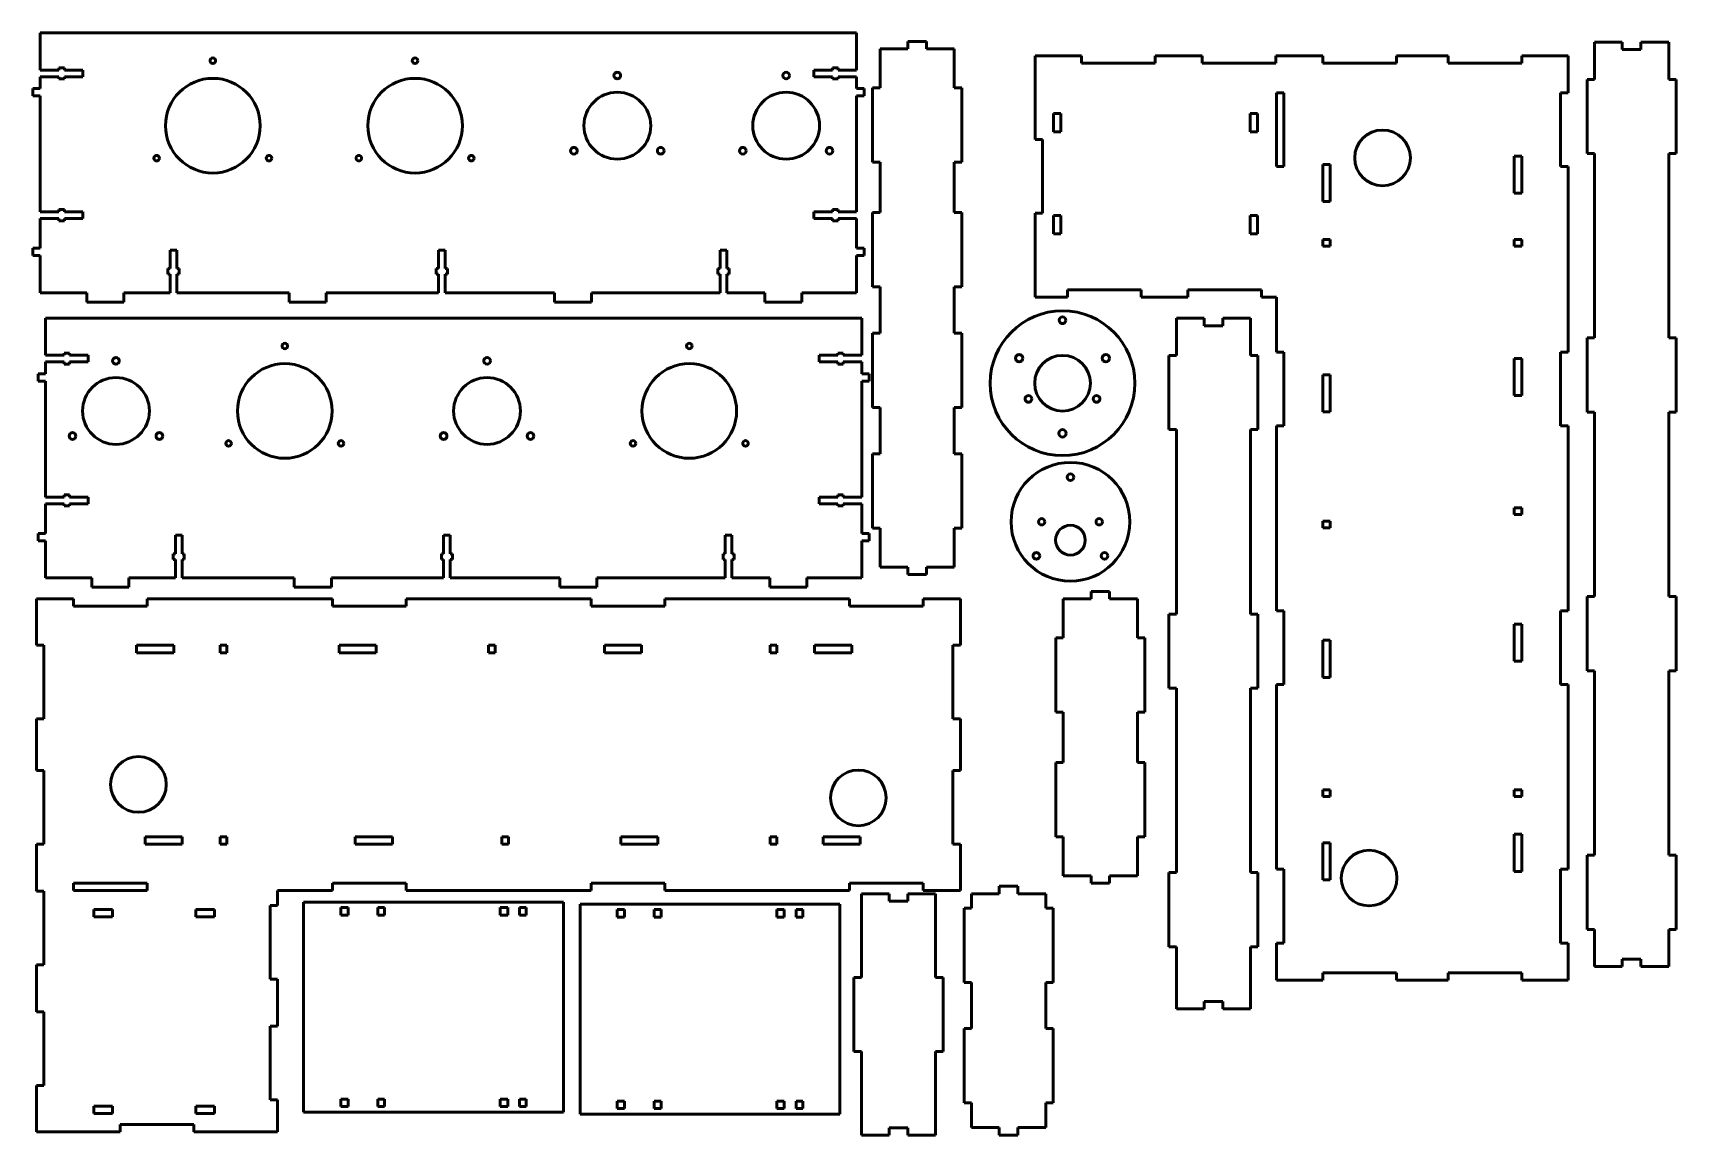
# Model space of a CAD drawing. Header units: millimetres. Extents: x 7 to 892, y 3 to 597.
import ezdxf

# ---------------------------------------------------------------- set-up
doc = ezdxf.new("R2010")
doc.units = ezdxf.units.MM
doc.layers.add('Visible (ISO)', color=7, linetype='Continuous', lineweight=50)

msp = doc.modelspace()

# ---------------------------------------------------------------- linework, layer by layer
at = {"layer": 'Visible (ISO)'}
for p, q in [((10.55, 596.85), (10.55, 576.85)), ((450.55, 596.85), (10.55, 596.85)), ((450.55, 576.85), (450.55, 596.85)), ((478.18, 588.19), (463.18, 588.19)), ((463.18, 588.19), (463.18, 567.19)), ((488.18, 592.19), (478.18, 592.19)), ((478.18, 592.19), (478.18, 588.19)), ((488.18, 588.19), (488.18, 592.19)), ((503.18, 588.19), (488.18, 588.19)), ((503.18, 567.19), (503.18, 588.19)), ((863.23, 591.81), (848.23, 591.81)), ((848.23, 591.81), (848.23, 571.81)), ((863.23, 587.81), (863.23, 591.81)), ((873.23, 587.81), (863.23, 587.81)), ((873.23, 591.81), (873.23, 587.81)), ((888.23, 591.81), (873.23, 591.81)), ((888.23, 571.81), (888.23, 591.81)), ((10.55, 576.85), (20.55, 576.85)), ((20.55, 576.85), (20.55, 578.05)), ((20.55, 578.05), (23.55, 578.05)), ((23.55, 578.05), (23.55, 576.85)), ((23.55, 576.85), (33.55, 576.85)), ((33.55, 576.85), (33.55, 573.25)), ((427.55, 576.85), (437.55, 576.85)), ((427.55, 573.25), (427.55, 576.85)), ((437.55, 576.85), (437.55, 578.05)), ((437.55, 578.05), (440.55, 578.05)), ((440.55, 578.05), (440.55, 576.85)), ((440.55, 576.85), (450.55, 576.85)), ((546.78, 584.5), (546.78, 539.35)), ((571.78, 584.5), (546.78, 584.5)), ((571.78, 580.5), (571.78, 584.5)), ((611.48, 580.5), (571.78, 580.5)), ((611.48, 584.5), (611.48, 580.5)), ((636.78, 584.5), (611.48, 584.5)), ((636.78, 580.5), (636.78, 584.5)), ((676.48, 580.5), (636.78, 580.5)), ((676.48, 584.5), (676.48, 580.5)), ((701.78, 584.5), (676.48, 584.5)), ((701.78, 580.5), (701.78, 584.5)), ((741.48, 580.5), (701.78, 580.5)), ((769.28, 584.5), (741.48, 584.5)), ((741.48, 584.5), (741.48, 580.5)), ((769.28, 580.5), (769.28, 584.5)), ((808.98, 580.5), (769.28, 580.5)), ((833.98, 584.5), (808.98, 584.5)), ((808.98, 584.5), (808.98, 580.5)), ((833.98, 564.5), (833.98, 584.5)), ((6.55, 562.85), (6.55, 566.85)), ((6.55, 566.85), (10.55, 566.85)), ((10.55, 573.25), (10.55, 566.85)), ((20.55, 573.25), (10.55, 573.25)), ((20.55, 572.05), (20.55, 573.25)), ((23.55, 572.05), (20.55, 572.05)), ((23.55, 573.25), (23.55, 572.05)), ((33.55, 573.25), (23.55, 573.25)), ((437.55, 573.25), (427.55, 573.25)), ((437.55, 572.05), (437.55, 573.25)), ((440.55, 572.05), (437.55, 572.05)), ((450.55, 573.25), (440.55, 573.25)), ((440.55, 573.25), (440.55, 572.05)), ((450.55, 566.85), (450.55, 573.25)), ((454.55, 566.85), (450.55, 566.85)), ((454.55, 562.85), (454.55, 566.85)), ((459.18, 567.19), (459.18, 527.19)), ((463.18, 567.19), (459.18, 567.19)), ((507.18, 567.19), (503.18, 567.19)), ((507.18, 527.19), (507.18, 567.19)), ((844.23, 571.81), (844.23, 531.81)), ((848.23, 571.81), (844.23, 571.81)), ((892.23, 571.81), (888.23, 571.81)), ((892.23, 531.81), (892.23, 571.81)), ((10.55, 562.85), (6.55, 562.85)), ((10.55, 562.85), (10.55, 500.45)), ((450.55, 500.45), (450.55, 562.85)), ((450.55, 562.85), (454.55, 562.85)), ((676.78, 524.8), (676.78, 564.5)), ((676.78, 564.5), (680.78, 564.5)), ((680.78, 564.5), (680.78, 524.8)), ((829.98, 524.8), (829.98, 564.5)), ((829.98, 564.5), (833.98, 564.5)), ((556.68, 553.5), (560.68, 553.5)), ((556.68, 543.5), (556.68, 553.5)), ((560.68, 553.5), (560.68, 543.5)), ((662.68, 553.5), (666.68, 553.5)), ((662.68, 543.5), (662.68, 553.5)), ((666.68, 553.5), (666.68, 543.5)), ((560.68, 543.5), (556.68, 543.5)), ((666.68, 543.5), (662.68, 543.5)), ((546.78, 539.35), (550.78, 539.35)), ((550.78, 539.35), (550.78, 499.65)), ((844.23, 531.81), (848.23, 531.81)), ((848.23, 531.81), (848.23, 432.47)), ((888.23, 531.81), (892.23, 531.81)), ((888.23, 432.47), (888.23, 531.81)), ((459.18, 527.19), (463.18, 527.19)), ((463.18, 527.19), (463.18, 499.99)), ((503.18, 527.19), (507.18, 527.19)), ((503.18, 499.99), (503.18, 527.19)), ((680.78, 524.8), (676.78, 524.8)), ((701.78, 505.94), (701.78, 525.94)), ((701.78, 525.94), (705.78, 525.94)), ((705.78, 525.94), (705.78, 505.94)), ((804.98, 510.5), (804.98, 530.5)), ((804.98, 530.5), (808.98, 530.5)), ((808.98, 530.5), (808.98, 510.5)), ((833.98, 524.8), (829.98, 524.8)), ((833.98, 424.86), (833.98, 524.8)), ((705.78, 505.94), (701.78, 505.94)), ((808.98, 510.5), (804.98, 510.5)), ((10.55, 500.45), (20.55, 500.45)), ((10.55, 496.85), (10.55, 480.85)), ((20.55, 496.85), (10.55, 496.85)), ((20.55, 500.45), (20.55, 501.65)), ((20.55, 501.65), (23.55, 501.65)), ((20.55, 495.65), (20.55, 496.85)), ((23.55, 501.65), (23.55, 500.45)), ((23.55, 500.45), (33.55, 500.45)), ((23.55, 496.85), (23.55, 495.65)), ((33.55, 496.85), (23.55, 496.85)), ((33.55, 500.45), (33.55, 496.85)), ((427.55, 500.45), (437.55, 500.45)), ((427.55, 496.85), (427.55, 500.45)), ((437.55, 496.85), (427.55, 496.85)), ((437.55, 500.45), (437.55, 501.65)), ((437.55, 501.65), (440.55, 501.65)), ((437.55, 495.65), (437.55, 496.85)), ((440.55, 501.65), (440.55, 500.45)), ((440.55, 500.45), (450.55, 500.45)), ((450.55, 496.85), (440.55, 496.85)), ((440.55, 496.85), (440.55, 495.65)), ((450.55, 480.85), (450.55, 496.85)), ((463.18, 499.99), (459.18, 499.99)), ((459.18, 499.99), (459.18, 459.99)), ((507.18, 499.99), (503.18, 499.99)), ((507.18, 459.99), (507.18, 499.99)), ((550.78, 499.65), (546.78, 499.65)), ((546.78, 499.65), (546.78, 454.5)), ((556.68, 488.5), (556.68, 498.5)), ((556.68, 498.5), (560.68, 498.5)), ((560.68, 498.5), (560.68, 488.5)), ((662.68, 488.5), (662.68, 498.5)), ((662.68, 498.5), (666.68, 498.5)), ((666.68, 498.5), (666.68, 488.5)), ((23.55, 495.65), (20.55, 495.65)), ((440.55, 495.65), (437.55, 495.65)), ((560.68, 488.5), (556.68, 488.5)), ((666.68, 488.5), (662.68, 488.5)), ((6.55, 476.85), (6.55, 480.85)), ((6.55, 480.85), (10.55, 480.85)), ((80.55, 479.85), (84.15, 479.85)), ((80.55, 469.85), (80.55, 479.85)), ((84.15, 479.85), (84.15, 469.85)), ((225.15, 479.85), (228.75, 479.85)), ((225.15, 469.85), (225.15, 479.85)), ((228.75, 479.85), (228.75, 469.85)), ((376.95, 479.85), (380.55, 479.85)), ((376.95, 469.85), (376.95, 479.85)), ((380.55, 479.85), (380.55, 469.85)), ((454.55, 480.85), (450.55, 480.85)), ((454.55, 476.85), (454.55, 480.85)), ((701.78, 481.9), (701.78, 485.5)), ((701.78, 485.5), (705.78, 485.5)), ((705.78, 481.9), (701.78, 481.9)), ((705.78, 485.5), (705.78, 481.9)), ((804.98, 481.9), (804.98, 485.5)), ((804.98, 485.5), (808.98, 485.5)), ((808.98, 481.9), (804.98, 481.9)), ((808.98, 485.5), (808.98, 481.9)), ((10.55, 476.85), (6.55, 476.85)), ((10.55, 476.85), (10.55, 456.85)), ((79.35, 469.85), (80.55, 469.85)), ((79.35, 466.85), (79.35, 469.85)), ((84.15, 469.85), (85.35, 469.85)), ((85.35, 469.85), (85.35, 466.85)), ((223.95, 469.85), (225.15, 469.85)), ((223.95, 466.85), (223.95, 469.85)), ((228.75, 469.85), (229.95, 469.85)), ((229.95, 469.85), (229.95, 466.85)), ((375.75, 469.85), (376.95, 469.85)), ((375.75, 466.85), (375.75, 469.85)), ((380.55, 469.85), (381.75, 469.85)), ((381.75, 469.85), (381.75, 466.85)), ((450.55, 456.85), (450.55, 476.85)), ((450.55, 476.85), (454.55, 476.85)), ((80.55, 466.85), (79.35, 466.85)), ((80.55, 456.85), (80.55, 466.85)), ((84.15, 466.85), (84.15, 456.85)), ((85.35, 466.85), (84.15, 466.85)), ((225.15, 466.85), (223.95, 466.85)), ((225.15, 456.85), (225.15, 466.85)), ((228.75, 466.85), (228.75, 456.85)), ((229.95, 466.85), (228.75, 466.85)), ((376.95, 466.85), (375.75, 466.85)), ((376.95, 456.85), (376.95, 466.85)), ((380.55, 466.85), (380.55, 456.85)), ((381.75, 466.85), (380.55, 466.85)), ((10.55, 456.85), (35.55, 456.85)), ((35.55, 451.85), (35.55, 456.85)), ((55.55, 451.85), (35.55, 451.85)), ((55.55, 456.85), (55.55, 451.85)), ((55.55, 456.85), (80.55, 456.85)), ((84.15, 456.85), (144.65, 456.85)), ((144.65, 451.85), (144.65, 456.85)), ((164.65, 451.85), (144.65, 451.85)), ((164.65, 456.85), (164.65, 451.85)), ((164.65, 456.85), (225.15, 456.85)), ((228.75, 456.85), (287.7, 456.85)), ((287.7, 451.85), (287.7, 456.85)), ((307.7, 451.85), (287.7, 451.85)), ((307.7, 456.85), (307.7, 451.85)), ((307.7, 456.85), (376.95, 456.85)), ((380.55, 456.85), (400.99, 456.85)), ((400.99, 451.85), (400.99, 456.85)), ((420.99, 451.85), (400.99, 451.85)), ((420.99, 456.85), (420.99, 451.85)), ((420.99, 456.85), (450.55, 456.85)), ((459.18, 459.99), (463.18, 459.99)), ((463.18, 459.99), (463.18, 434.99)), ((503.18, 459.99), (507.18, 459.99)), ((503.18, 434.99), (503.18, 459.99)), ((546.78, 454.5), (564.14, 454.5)), ((564.14, 454.5), (564.14, 458.5)), ((564.14, 458.5), (603.84, 458.5)), ((603.84, 458.5), (603.84, 454.5)), ((603.84, 454.5), (629.04, 454.5)), ((629.04, 454.5), (629.04, 458.5)), ((629.04, 458.5), (668.74, 458.5)), ((668.74, 458.5), (668.74, 454.5)), ((668.74, 454.5), (676.78, 454.5)), ((676.78, 454.5), (676.78, 424.86)), ((13.34, 443.16), (13.34, 423.16)), ((453.34, 443.16), (13.34, 443.16)), ((453.34, 423.16), (453.34, 443.16)), ((622.86, 443.08), (622.86, 423.08)), ((637.86, 443.08), (622.86, 443.08)), ((637.86, 439.08), (637.86, 443.08)), ((662.86, 443.08), (647.86, 443.08)), ((647.86, 443.08), (647.86, 439.08)), ((662.86, 423.08), (662.86, 443.08)), ((459.18, 434.99), (459.18, 394.99)), ((463.18, 434.99), (459.18, 434.99)), ((507.18, 434.99), (503.18, 434.99)), ((507.18, 394.99), (507.18, 434.99)), ((647.86, 439.08), (637.86, 439.08)), ((844.23, 432.47), (844.23, 392.47)), ((848.23, 432.47), (844.23, 432.47)), ((892.23, 432.47), (888.23, 432.47)), ((892.23, 392.47), (892.23, 432.47)), ((13.34, 423.16), (23.34, 423.16)), ((13.34, 419.56), (13.34, 413.16)), ((23.34, 419.56), (13.34, 419.56)), ((23.34, 423.16), (23.34, 424.36)), ((23.34, 424.36), (26.34, 424.36)), ((23.34, 418.36), (23.34, 419.56)), ((26.34, 418.36), (23.34, 418.36)), ((26.34, 424.36), (26.34, 423.16)), ((26.34, 423.16), (36.34, 423.16)), ((26.34, 419.56), (26.34, 418.36)), ((36.34, 419.56), (26.34, 419.56)), ((36.34, 423.16), (36.34, 419.56)), ((430.34, 423.16), (440.34, 423.16)), ((430.34, 419.56), (430.34, 423.16)), ((440.34, 419.56), (430.34, 419.56)), ((440.34, 423.16), (440.34, 424.36)), ((440.34, 424.36), (443.34, 424.36)), ((440.34, 418.36), (440.34, 419.56)), ((443.34, 418.36), (440.34, 418.36)), ((443.34, 424.36), (443.34, 423.16)), ((443.34, 423.16), (453.34, 423.16)), ((443.34, 419.56), (443.34, 418.36)), ((453.34, 419.56), (443.34, 419.56)), ((453.34, 413.16), (453.34, 419.56)), ((618.86, 423.08), (618.86, 383.08)), ((622.86, 423.08), (618.86, 423.08)), ((666.86, 423.08), (662.86, 423.08)), ((666.86, 383.08), (666.86, 423.08)), ((676.78, 424.86), (680.78, 424.86)), ((680.78, 424.86), (680.78, 385.16)), ((804.98, 401.4), (804.98, 421.4)), ((804.98, 421.4), (808.98, 421.4)), ((808.98, 421.4), (808.98, 401.4)), ((829.98, 385.16), (829.98, 424.86)), ((829.98, 424.86), (833.98, 424.86)), ((9.34, 413.16), (9.34, 409.16)), ((13.34, 413.16), (9.34, 413.16)), ((9.34, 409.16), (13.34, 409.16)), ((13.34, 409.16), (13.34, 346.76)), ((453.34, 413.16), (457.34, 413.16)), ((453.34, 346.76), (453.34, 409.16)), ((457.34, 409.16), (453.34, 409.16)), ((457.34, 413.16), (457.34, 409.16)), ((701.78, 392.65), (701.78, 412.65)), ((701.78, 412.65), (705.78, 412.65)), ((705.78, 412.65), (705.78, 392.65)), ((808.98, 401.4), (804.98, 401.4)), ((459.18, 394.99), (463.18, 394.99)), ((463.18, 394.99), (463.18, 369.99)), ((503.18, 394.99), (507.18, 394.99)), ((503.18, 369.99), (503.18, 394.99)), ((705.78, 392.65), (701.78, 392.65)), ((844.23, 392.47), (848.23, 392.47)), ((848.23, 392.47), (848.23, 293.14)), ((888.23, 392.47), (892.23, 392.47)), ((888.23, 293.14), (888.23, 392.47)), ((618.86, 383.08), (622.86, 383.08)), ((622.86, 383.08), (622.86, 283.75)), ((662.86, 383.08), (666.86, 383.08)), ((662.86, 283.75), (662.86, 383.08)), ((676.78, 385.16), (676.78, 285.53)), ((680.78, 385.16), (676.78, 385.16)), ((833.98, 385.16), (829.98, 385.16)), ((833.98, 285.53), (833.98, 385.16)), ((459.18, 369.99), (459.18, 329.99)), ((463.18, 369.99), (459.18, 369.99)), ((507.18, 369.99), (503.18, 369.99)), ((507.18, 329.99), (507.18, 369.99)), ((13.34, 346.76), (23.34, 346.76)), ((23.34, 346.76), (23.34, 347.96)), ((23.34, 347.96), (26.34, 347.96)), ((26.34, 347.96), (26.34, 346.76)), ((26.34, 346.76), (36.34, 346.76)), ((36.34, 346.76), (36.34, 343.16)), ((430.34, 346.76), (440.34, 346.76)), ((430.34, 343.16), (430.34, 346.76)), ((440.34, 347.96), (443.34, 347.96)), ((440.34, 346.76), (440.34, 347.96)), ((443.34, 347.96), (443.34, 346.76)), ((443.34, 346.76), (453.34, 346.76)), ((13.34, 343.16), (13.34, 327.16)), ((23.34, 343.16), (13.34, 343.16)), ((23.34, 341.96), (23.34, 343.16)), ((26.34, 341.96), (23.34, 341.96)), ((26.34, 343.16), (26.34, 341.96)), ((36.34, 343.16), (26.34, 343.16)), ((440.34, 343.16), (430.34, 343.16)), ((440.34, 341.96), (440.34, 343.16)), ((443.34, 341.96), (440.34, 341.96)), ((453.34, 343.16), (443.34, 343.16)), ((443.34, 343.16), (443.34, 341.96)), ((453.34, 327.16), (453.34, 343.16)), ((804.98, 337.3), (804.98, 340.9)), ((804.98, 340.9), (808.98, 340.9)), ((808.98, 337.3), (804.98, 337.3)), ((808.98, 340.9), (808.98, 337.3)), ((459.18, 329.99), (463.18, 329.99)), ((463.18, 329.99), (463.18, 308.99)), ((503.18, 329.99), (507.18, 329.99)), ((503.18, 308.99), (503.18, 329.99)), ((701.78, 330.1), (701.78, 333.7)), ((701.78, 333.7), (705.78, 333.7)), ((705.78, 330.1), (701.78, 330.1)), ((705.78, 333.7), (705.78, 330.1)), ((9.34, 327.16), (9.34, 323.16)), ((13.34, 327.16), (9.34, 327.16)), ((9.34, 323.16), (13.34, 323.16)), ((13.34, 323.16), (13.34, 303.16)), ((83.34, 326.16), (86.94, 326.16)), ((83.34, 316.16), (83.34, 326.16)), ((86.94, 326.16), (86.94, 316.16)), ((227.94, 326.16), (231.54, 326.16)), ((227.94, 316.16), (227.94, 326.16)), ((231.54, 326.16), (231.54, 316.16)), ((379.74, 326.16), (383.34, 326.16)), ((379.74, 316.16), (379.74, 326.16)), ((383.34, 326.16), (383.34, 316.16)), ((453.34, 327.16), (457.34, 327.16)), ((453.34, 303.16), (453.34, 323.16)), ((457.34, 323.16), (453.34, 323.16)), ((457.34, 327.16), (457.34, 323.16)), ((82.14, 316.16), (83.34, 316.16)), ((82.14, 313.16), (82.14, 316.16)), ((83.34, 313.16), (82.14, 313.16)), ((83.34, 303.16), (83.34, 313.16)), ((86.94, 316.16), (88.14, 316.16)), ((86.94, 313.16), (86.94, 303.16)), ((88.14, 313.16), (86.94, 313.16)), ((88.14, 316.16), (88.14, 313.16)), ((226.74, 316.16), (227.94, 316.16)), ((226.74, 313.16), (226.74, 316.16)), ((227.94, 313.16), (226.74, 313.16)), ((227.94, 303.16), (227.94, 313.16)), ((231.54, 316.16), (232.74, 316.16)), ((231.54, 313.16), (231.54, 303.16)), ((232.74, 313.16), (231.54, 313.16)), ((232.74, 316.16), (232.74, 313.16)), ((378.54, 316.16), (379.74, 316.16)), ((378.54, 313.16), (378.54, 316.16)), ((379.74, 313.16), (378.54, 313.16)), ((379.74, 303.16), (379.74, 313.16)), ((383.34, 316.16), (384.54, 316.16)), ((383.34, 313.16), (383.34, 303.16)), ((384.54, 313.16), (383.34, 313.16)), ((384.54, 316.16), (384.54, 313.16)), ((13.34, 303.16), (38.34, 303.16)), ((38.34, 303.16), (38.34, 298.16)), ((58.34, 303.16), (83.34, 303.16)), ((58.34, 298.16), (58.34, 303.16)), ((86.94, 303.16), (147.44, 303.16)), ((147.44, 303.16), (147.44, 298.16)), ((167.44, 303.16), (227.94, 303.16)), ((167.44, 298.16), (167.44, 303.16)), ((231.54, 303.16), (290.49, 303.16)), ((290.49, 303.16), (290.49, 298.16)), ((310.49, 303.16), (379.74, 303.16)), ((310.49, 298.16), (310.49, 303.16)), ((383.34, 303.16), (403.78, 303.16)), ((403.78, 298.16), (403.78, 303.16)), ((423.78, 303.16), (453.34, 303.16)), ((423.78, 303.16), (423.78, 298.16)), ((463.18, 308.99), (478.18, 308.99)), ((478.18, 304.99), (478.18, 308.99)), ((488.18, 304.99), (478.18, 304.99)), ((488.18, 308.99), (488.18, 304.99)), ((488.18, 308.99), (503.18, 308.99)), ((38.34, 298.16), (58.34, 298.16)), ((147.44, 298.16), (167.44, 298.16)), ((290.49, 298.16), (310.49, 298.16)), ((423.78, 298.16), (403.78, 298.16)), ((586.91, 295.96), (576.91, 295.96)), ((576.91, 295.96), (576.91, 291.96)), ((586.91, 291.96), (586.91, 295.96)), ((844.23, 293.14), (844.23, 253.14)), ((848.23, 293.14), (844.23, 293.14)), ((892.23, 293.14), (888.23, 293.14)), ((892.23, 253.14), (892.23, 293.14)), ((28.46, 291.91), (8.46, 291.91)), ((8.46, 291.91), (8.46, 266.91)), ((28.46, 287.91), (28.46, 291.91)), ((68.16, 287.91), (28.46, 287.91)), ((168.1, 291.91), (68.16, 291.91)), ((68.16, 291.91), (68.16, 287.91)), ((168.1, 287.91), (168.1, 291.91)), ((207.8, 287.91), (168.1, 287.91)), ((307.43, 291.91), (207.8, 291.91)), ((207.8, 291.91), (207.8, 287.91)), ((307.43, 287.91), (307.43, 291.91)), ((347.13, 287.91), (307.43, 287.91)), ((446.76, 291.91), (347.13, 291.91)), ((347.13, 291.91), (347.13, 287.91)), ((446.76, 287.91), (446.76, 291.91)), ((486.46, 287.91), (446.76, 287.91)), ((506.46, 291.91), (486.46, 291.91)), ((486.46, 291.91), (486.46, 287.91)), ((506.46, 266.91), (506.46, 291.91)), ((576.91, 291.96), (561.91, 291.96)), ((561.91, 291.96), (561.91, 270.96)), ((601.91, 291.96), (586.91, 291.96)), ((601.91, 270.96), (601.91, 291.96)), ((618.86, 283.75), (618.86, 243.75)), ((622.86, 283.75), (618.86, 283.75)), ((666.86, 283.75), (662.86, 283.75)), ((666.86, 243.75), (666.86, 283.75)), ((676.78, 285.53), (680.78, 285.53)), ((680.78, 285.53), (680.78, 245.83)), ((829.98, 245.83), (829.98, 285.53)), ((829.98, 285.53), (833.98, 285.53)), ((804.98, 258.35), (804.98, 278.35)), ((804.98, 278.35), (808.98, 278.35)), ((808.98, 278.35), (808.98, 258.35)), ((8.46, 266.91), (12.46, 266.91)), ((12.46, 266.91), (12.46, 227.21)), ((62.46, 262.91), (62.46, 266.91)), ((62.46, 266.91), (82.46, 266.91)), ((82.46, 266.91), (82.46, 262.91)), ((107.46, 262.91), (107.46, 266.91)), ((107.46, 266.91), (111.06, 266.91)), ((111.06, 266.91), (111.06, 262.91)), ((171.56, 266.91), (191.56, 266.91)), ((171.56, 262.91), (171.56, 266.91)), ((191.56, 266.91), (191.56, 262.91)), ((252.06, 266.91), (255.66, 266.91)), ((252.06, 262.91), (252.06, 266.91)), ((255.66, 266.91), (255.66, 262.91)), ((314.61, 266.91), (334.61, 266.91)), ((314.61, 262.91), (314.61, 266.91)), ((334.61, 266.91), (334.61, 262.91)), ((403.86, 266.91), (407.46, 266.91)), ((403.86, 262.91), (403.86, 266.91)), ((407.46, 266.91), (407.46, 262.91)), ((427.9, 266.91), (447.9, 266.91)), ((427.9, 262.91), (427.9, 266.91)), ((447.9, 266.91), (447.9, 262.91)), ((502.46, 227.21), (502.46, 266.91)), ((502.46, 266.91), (506.46, 266.91)), ((557.91, 270.96), (557.91, 230.96)), ((561.91, 270.96), (557.91, 270.96)), ((605.91, 270.96), (601.91, 270.96)), ((605.91, 230.96), (605.91, 270.96)), ((701.78, 249.6), (701.78, 269.6)), ((701.78, 269.6), (705.78, 269.6)), ((705.78, 269.6), (705.78, 249.6)), ((82.46, 262.91), (62.46, 262.91)), ((111.06, 262.91), (107.46, 262.91)), ((191.56, 262.91), (171.56, 262.91)), ((255.66, 262.91), (252.06, 262.91)), ((334.61, 262.91), (314.61, 262.91)), ((407.46, 262.91), (403.86, 262.91)), ((447.9, 262.91), (427.9, 262.91)), ((808.98, 258.35), (804.98, 258.35)), ((705.78, 249.6), (701.78, 249.6)), ((844.23, 253.14), (848.23, 253.14)), ((848.23, 253.14), (848.23, 153.81)), ((888.23, 253.14), (892.23, 253.14)), ((888.23, 153.81), (888.23, 253.14)), ((618.86, 243.75), (622.86, 243.75)), ((622.86, 243.75), (622.86, 144.42)), ((662.86, 243.75), (666.86, 243.75)), ((662.86, 144.42), (662.86, 243.75)), ((676.78, 245.83), (676.78, 146.2)), ((680.78, 245.83), (676.78, 245.83)), ((833.98, 245.83), (829.98, 245.83)), ((833.98, 146.2), (833.98, 245.83)), ((557.91, 230.96), (561.91, 230.96)), ((561.91, 230.96), (561.91, 203.76)), ((601.91, 230.96), (605.91, 230.96)), ((601.91, 203.76), (601.91, 230.96)), ((8.46, 227.21), (8.46, 199.41)), ((12.46, 227.21), (8.46, 227.21)), ((506.46, 227.21), (502.46, 227.21)), ((506.46, 199.41), (506.46, 227.21)), ((557.91, 203.76), (557.91, 163.76)), ((561.91, 203.76), (557.91, 203.76)), ((605.91, 203.76), (601.91, 203.76)), ((605.91, 163.76), (605.91, 203.76)), ((8.46, 199.41), (12.46, 199.41)), ((12.46, 199.41), (12.46, 159.71)), ((502.46, 159.71), (502.46, 199.41)), ((502.46, 199.41), (506.46, 199.41)), ((701.78, 185.5), (701.78, 189.1)), ((701.78, 189.1), (705.78, 189.1)), ((705.78, 189.1), (705.78, 185.5)), ((804.98, 185.5), (804.98, 189.1)), ((804.98, 189.1), (808.98, 189.1)), ((808.98, 189.1), (808.98, 185.5)), ((705.78, 185.5), (701.78, 185.5)), ((808.98, 185.5), (804.98, 185.5)), ((8.46, 159.71), (8.46, 134.41)), ((12.46, 159.71), (8.46, 159.71)), ((67.02, 159.71), (67.02, 163.71)), ((67.02, 163.71), (87.02, 163.71)), ((87.02, 159.71), (67.02, 159.71)), ((87.02, 163.71), (87.02, 159.71)), ((107.46, 159.71), (107.46, 163.71)), ((107.46, 163.71), (111.06, 163.71)), ((111.06, 159.71), (107.46, 159.71)), ((111.06, 163.71), (111.06, 159.71)), ((180.31, 163.71), (200.31, 163.71)), ((180.31, 159.71), (180.31, 163.71)), ((200.31, 159.71), (180.31, 159.71)), ((200.31, 163.71), (200.31, 159.71)), ((259.26, 159.71), (259.26, 163.71)), ((259.26, 163.71), (262.86, 163.71)), ((262.86, 159.71), (259.26, 159.71)), ((262.86, 163.71), (262.86, 159.71)), ((323.36, 159.71), (323.36, 163.71)), ((323.36, 163.71), (343.36, 163.71)), ((343.36, 159.71), (323.36, 159.71)), ((343.36, 163.71), (343.36, 159.71)), ((403.86, 159.71), (403.86, 163.71)), ((403.86, 163.71), (407.46, 163.71)), ((407.46, 159.71), (403.86, 159.71)), ((407.46, 163.71), (407.46, 159.71)), ((432.46, 159.71), (432.46, 163.71)), ((432.46, 163.71), (452.46, 163.71)), ((452.46, 159.71), (432.46, 159.71)), ((452.46, 163.71), (452.46, 159.71)), ((506.46, 159.71), (502.46, 159.71)), ((506.46, 134.71), (506.46, 159.71)), ((557.91, 163.76), (561.91, 163.76)), ((561.91, 163.76), (561.91, 142.76)), ((601.91, 163.76), (605.91, 163.76)), ((601.91, 142.76), (601.91, 163.76)), ((701.78, 160.5), (705.78, 160.5)), ((701.78, 140.5), (701.78, 160.5)), ((705.78, 160.5), (705.78, 140.5)), ((804.98, 145.06), (804.98, 165.06)), ((804.98, 165.06), (808.98, 165.06)), ((808.98, 165.06), (808.98, 145.06)), ((844.23, 153.81), (844.23, 113.81)), ((848.23, 153.81), (844.23, 153.81)), ((892.23, 153.81), (888.23, 153.81)), ((892.23, 113.81), (892.23, 153.81)), ((561.91, 142.76), (576.91, 142.76)), ((576.91, 138.76), (576.91, 142.76)), ((586.91, 142.76), (586.91, 138.76)), ((586.91, 142.76), (601.91, 142.76)), ((618.86, 144.42), (618.86, 104.42)), ((622.86, 144.42), (618.86, 144.42)), ((666.86, 144.42), (662.86, 144.42)), ((666.86, 104.42), (666.86, 144.42)), ((676.78, 146.2), (680.78, 146.2)), ((680.78, 146.2), (680.78, 106.5)), ((808.98, 145.06), (804.98, 145.06)), ((829.98, 106.5), (829.98, 146.2)), ((829.98, 146.2), (833.98, 146.2)), ((8.46, 134.41), (12.46, 134.41)), ((12.46, 134.41), (12.46, 94.71)), ((28.46, 134.71), (28.46, 138.71)), ((28.46, 138.71), (68.16, 138.71)), ((68.16, 134.71), (28.46, 134.71)), ((68.16, 138.71), (68.16, 134.71)), ((138.46, 126.67), (138.46, 134.71)), ((138.46, 134.71), (168.1, 134.71)), ((168.1, 134.71), (168.1, 138.71)), ((168.1, 138.71), (207.8, 138.71)), ((207.8, 138.71), (207.8, 134.71)), ((207.8, 134.71), (307.43, 134.71)), ((307.43, 134.71), (307.43, 138.71)), ((307.43, 138.71), (347.13, 138.71)), ((347.13, 138.71), (347.13, 134.71)), ((347.13, 134.71), (446.76, 134.71)), ((446.76, 134.71), (446.76, 138.71)), ((446.76, 138.71), (486.46, 138.71)), ((468.1, 133), (453.1, 133)), ((453.1, 133), (453.1, 88)), ((468.1, 129), (468.1, 133)), ((478.1, 133), (478.1, 129)), ((493.1, 133), (478.1, 133)), ((486.46, 138.71), (486.46, 134.71)), ((486.46, 134.71), (506.46, 134.71)), ((493.1, 88), (493.1, 133)), ((527.45, 133.04), (512.45, 133.04)), ((512.45, 133.04), (512.45, 125.3)), ((537.45, 137.04), (527.45, 137.04)), ((527.45, 137.04), (527.45, 133.04)), ((537.45, 133.04), (537.45, 137.04)), ((552.45, 133.04), (537.45, 133.04)), ((552.45, 125.3), (552.45, 133.04)), ((586.91, 138.76), (576.91, 138.76)), ((705.78, 140.5), (701.78, 140.5)), ((39.46, 120.61), (39.46, 124.61)), ((39.46, 124.61), (49.46, 124.61)), ((49.46, 124.61), (49.46, 120.61)), ((94.46, 120.61), (94.46, 124.61)), ((94.46, 124.61), (104.46, 124.61)), ((104.46, 124.61), (104.46, 120.61)), ((134.46, 86.97), (134.46, 126.67)), ((134.46, 126.67), (138.46, 126.67)), ((292.47, 128.58), (152.47, 128.58)), ((152.47, 128.58), (152.47, 15.38)), ((172.47, 125.58), (176.47, 125.58)), ((172.47, 121.58), (172.47, 125.58)), ((176.47, 125.58), (176.47, 121.58)), ((192.47, 121.58), (192.47, 125.58)), ((192.47, 125.58), (196.07, 125.58)), ((196.07, 125.58), (196.07, 121.58)), ((258.47, 125.58), (262.47, 125.58)), ((258.47, 121.58), (258.47, 125.58)), ((262.47, 125.58), (262.47, 121.58)), ((268.87, 121.58), (268.87, 125.58)), ((268.87, 125.58), (272.47, 125.58)), ((272.47, 125.58), (272.47, 121.58)), ((292.47, 15.38), (292.47, 128.58)), ((441.5, 127.47), (301.5, 127.47)), ((301.5, 127.47), (301.5, 14.27)), ((321.5, 124.47), (325.5, 124.47)), ((321.5, 120.47), (321.5, 124.47)), ((325.5, 124.47), (325.5, 120.47)), ((341.5, 120.47), (341.5, 124.47)), ((341.5, 124.47), (345.1, 124.47)), ((345.1, 124.47), (345.1, 120.47)), ((407.5, 124.47), (411.5, 124.47)), ((407.5, 120.47), (407.5, 124.47)), ((411.5, 124.47), (411.5, 120.47)), ((417.9, 120.47), (417.9, 124.47)), ((417.9, 124.47), (421.5, 124.47)), ((421.5, 124.47), (421.5, 120.47)), ((441.5, 14.27), (441.5, 127.47)), ((478.1, 129), (468.1, 129)), ((508.45, 125.3), (508.45, 85.3)), ((512.45, 125.3), (508.45, 125.3)), ((556.45, 125.3), (552.45, 125.3)), ((556.45, 85.3), (556.45, 125.3)), ((49.46, 120.61), (39.46, 120.61)), ((104.46, 120.61), (94.46, 120.61)), ((176.47, 121.58), (172.47, 121.58)), ((196.07, 121.58), (192.47, 121.58)), ((262.47, 121.58), (258.47, 121.58)), ((272.47, 121.58), (268.87, 121.58)), ((325.5, 120.47), (321.5, 120.47)), ((345.1, 120.47), (341.5, 120.47)), ((411.5, 120.47), (407.5, 120.47)), ((421.5, 120.47), (417.9, 120.47)), ((676.78, 106.5), (676.78, 86.5)), ((680.78, 106.5), (676.78, 106.5)), ((833.98, 106.5), (829.98, 106.5)), ((833.98, 86.5), (833.98, 106.5)), ((844.23, 113.81), (848.23, 113.81)), ((848.23, 113.81), (848.23, 93.81)), ((888.23, 113.81), (892.23, 113.81)), ((888.23, 93.81), (888.23, 113.81)), ((618.86, 104.42), (622.86, 104.42)), ((622.86, 104.42), (622.86, 71.08)), ((662.86, 104.42), (666.86, 104.42)), ((662.86, 71.08), (662.86, 104.42)), ((863.23, 97.81), (873.23, 97.81)), ((863.23, 93.81), (863.23, 97.81)), ((873.23, 97.81), (873.23, 93.81)), ((12.46, 94.71), (8.46, 94.71)), ((8.46, 94.71), (8.46, 69.41)), ((701.78, 86.5), (701.78, 90.5)), ((701.78, 90.5), (741.48, 90.5)), ((741.48, 90.5), (741.48, 86.5)), ((769.28, 86.5), (769.28, 90.5)), ((769.28, 90.5), (808.98, 90.5)), ((808.98, 90.5), (808.98, 86.5)), ((848.23, 93.81), (863.23, 93.81)), ((873.23, 93.81), (888.23, 93.81)), ((138.46, 86.97), (134.46, 86.97)), ((138.46, 61.77), (138.46, 86.97)), ((449.1, 88), (449.1, 48)), ((453.1, 88), (449.1, 88)), ((497.1, 88), (493.1, 88)), ((497.1, 48), (497.1, 88)), ((508.45, 85.3), (512.45, 85.3)), ((512.45, 85.3), (512.45, 60.4)), ((552.45, 85.3), (556.45, 85.3)), ((552.45, 60.4), (552.45, 85.3)), ((676.78, 86.5), (701.78, 86.5)), ((741.48, 86.5), (769.28, 86.5)), ((808.98, 86.5), (833.98, 86.5)), ((622.86, 71.08), (637.86, 71.08)), ((637.86, 71.08), (637.86, 75.08)), ((637.86, 75.08), (647.86, 75.08)), ((647.86, 75.08), (647.86, 71.08)), ((647.86, 71.08), (662.86, 71.08)), ((8.46, 69.41), (12.46, 69.41)), ((12.46, 69.41), (12.46, 29.71)), ((134.46, 22.07), (134.46, 61.77)), ((134.46, 61.77), (138.46, 61.77)), ((508.45, 60.4), (508.45, 20.4)), ((512.45, 60.4), (508.45, 60.4)), ((556.45, 60.4), (552.45, 60.4)), ((556.45, 20.4), (556.45, 60.4)), ((449.1, 48), (453.1, 48)), ((453.1, 48), (453.1, 3)), ((493.1, 48), (497.1, 48)), ((493.1, 3), (493.1, 48)), ((12.46, 29.71), (8.46, 29.71)), ((8.46, 29.71), (8.46, 4.71)), ((39.46, 14.61), (39.46, 18.61)), ((39.46, 18.61), (49.46, 18.61)), ((49.46, 18.61), (49.46, 14.61)), ((94.46, 14.61), (94.46, 18.61)), ((94.46, 18.61), (104.46, 18.61)), ((104.46, 18.61), (104.46, 14.61)), ((138.46, 22.07), (134.46, 22.07)), ((138.46, 4.71), (138.46, 22.07)), ((172.47, 22.38), (176.47, 22.38)), ((172.47, 18.38), (172.47, 22.38)), ((176.47, 18.38), (172.47, 18.38)), ((176.47, 22.38), (176.47, 18.38)), ((192.47, 22.38), (196.07, 22.38)), ((192.47, 18.38), (192.47, 22.38)), ((196.07, 18.38), (192.47, 18.38)), ((196.07, 22.38), (196.07, 18.38)), ((258.47, 22.38), (262.47, 22.38)), ((258.47, 18.38), (258.47, 22.38)), ((262.47, 18.38), (258.47, 18.38)), ((262.47, 22.38), (262.47, 18.38)), ((268.87, 22.38), (272.47, 22.38)), ((268.87, 18.38), (268.87, 22.38)), ((272.47, 18.38), (268.87, 18.38)), ((272.47, 22.38), (272.47, 18.38)), ((321.5, 21.27), (325.5, 21.27)), ((321.5, 17.27), (321.5, 21.27)), ((325.5, 21.27), (325.5, 17.27)), ((341.5, 21.27), (345.1, 21.27)), ((341.5, 17.27), (341.5, 21.27)), ((345.1, 21.27), (345.1, 17.27)), ((407.5, 21.27), (411.5, 21.27)), ((407.5, 17.27), (407.5, 21.27)), ((411.5, 21.27), (411.5, 17.27)), ((417.9, 21.27), (421.5, 21.27)), ((417.9, 17.27), (417.9, 21.27)), ((421.5, 21.27), (421.5, 17.27)), ((508.45, 20.4), (512.45, 20.4)), ((512.45, 20.4), (512.45, 7.04)), ((552.45, 20.4), (556.45, 20.4)), ((552.45, 7.04), (552.45, 20.4)), ((49.46, 14.61), (39.46, 14.61)), ((104.46, 14.61), (94.46, 14.61)), ((152.47, 15.38), (292.47, 15.38)), ((301.5, 14.27), (441.5, 14.27)), ((325.5, 17.27), (321.5, 17.27)), ((345.1, 17.27), (341.5, 17.27)), ((411.5, 17.27), (407.5, 17.27)), ((421.5, 17.27), (417.9, 17.27)), ((8.46, 4.71), (53.61, 4.71)), ((53.61, 4.71), (53.61, 8.71)), ((53.61, 8.71), (93.31, 8.71)), ((93.31, 8.71), (93.31, 4.71)), ((93.31, 4.71), (138.46, 4.71)), ((453.1, 3), (468.1, 3)), ((468.1, 7), (478.1, 7)), ((468.1, 3), (468.1, 7)), ((478.1, 7), (478.1, 3)), ((478.1, 3), (493.1, 3)), ((512.45, 7.04), (527.45, 7.04)), ((527.45, 3.04), (527.45, 7.04)), ((537.45, 3.04), (527.45, 3.04)), ((537.45, 7.04), (537.45, 3.04)), ((537.45, 7.04), (552.45, 7.04))]:
    msp.add_line(p, q, dxfattribs=at)
for centre, radius in [((103.55, 581.85), 1.5), ((212.55, 581.85), 1.5), ((103.55, 546.85), 25.5), ((212.55, 546.85), 25.5), ((321.55, 573.85), 1.8), ((412.55, 573.85), 1.8), ((321.55, 546.85), 18), ((412.55, 546.85), 18), ((733.98, 529.5), 15), ((298.17, 533.35), 1.8), ((344.93, 533.35), 1.8), ((389.17, 533.35), 1.8), ((435.93, 533.35), 1.8), ((73.24, 529.35), 1.5), ((133.86, 529.35), 1.5), ((182.24, 529.35), 1.5), ((242.86, 529.35), 1.5), ((561.51, 408.11), 39), ((561.51, 442.01), 1.8), ((142.34, 428.16), 1.5), ((360.34, 428.16), 1.5), ((51.34, 420.16), 1.8), ((142.34, 393.16), 25.5), ((251.34, 420.16), 1.8), ((360.34, 393.16), 25.5), ((538.13, 421.61), 2), ((561.51, 408.11), 15), ((584.89, 421.61), 2), ((51.34, 393.16), 18), ((251.34, 393.16), 18), ((543.12, 399.62), 1.8), ((579.89, 399.62), 1.8), ((27.95, 379.66), 1.8), ((74.72, 379.66), 1.8), ((227.95, 379.66), 1.8), ((274.72, 379.66), 1.8), ((561.51, 381.11), 2), ((112.03, 375.66), 1.5), ((172.65, 375.66), 1.5), ((330.03, 375.66), 1.5), ((390.65, 375.66), 1.5), ((565.78, 333.45), 32), ((565.78, 357.45), 1.8), ((550.28, 333.45), 1.7), ((565.78, 323.55), 8), ((581.28, 333.45), 1.7), ((547.4, 315.07), 1.8), ((584.17, 315.07), 1.8), ((63.46, 191.91), 15), ((451.46, 184.71), 15), ((726.78, 141.5), 15)]:
    msp.add_circle(centre, radius, dxfattribs=at)

doc.saveas('drawing.dxf')
